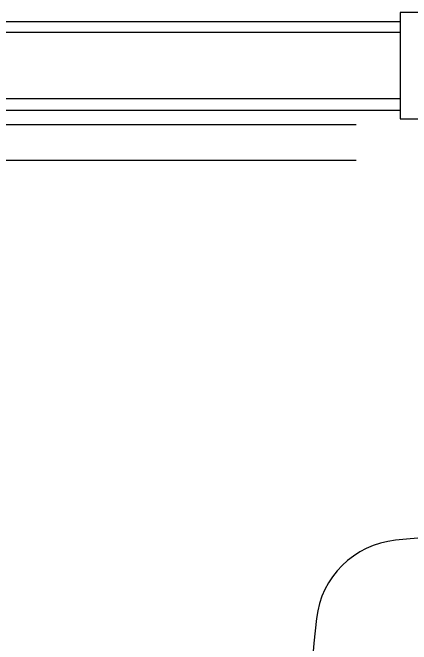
# Model space of a CAD drawing. Header units: millimetres. Extents: x 0 to 181737, y 0 to 59400.
# Drawn here: x 115400 to 115851, y 31052 to 31765 of the extents above; entities that cross this region are included whole.
import ezdxf

# ---------------------------------------------------------------- set-up
doc = ezdxf.new("R2010")
doc.units = ezdxf.units.MM
doc.header["$LTSCALE"] = 0.2
doc.linetypes.add('HIDDEN', pattern=[9.525, 6.35, -3.175])
doc.layers.add('A_什器', color=9, linetype='HIDDEN')
doc.layers.add('A_建築', color=8, linetype='Continuous')

msp = doc.modelspace()

# ---------------------------------------------------------------- linework, layer by layer
at = {"layer": 'A_什器', "linetype": 'Continuous'}
msp.add_lwpolyline([(116347.32, 31179.49), (116036.39, 31179.49, 0.025468), (115833.03, 31169.13, 0.352907), (115743.83, 31080.81, 0.027977), (115731.32, 30857.49, 0.027981), (115743.83, 30634.17, 0.352911), (115833.03, 30545.86, 0.025463), (116036.39, 30535.49), (116347.32, 30535.49)], format="xyb", dxfattribs=at)
at = {"layer": 'A_建築'}
for p, q in [((114664.8, 31755), (115838.52, 31755)), ((114764.8, 31655), (115838.52, 31655))]:
    msp.add_line(p, q, dxfattribs=at)
at = {"layer": 'A_建築', "linetype": 'Continuous'}
for p, q in [((114863.52, 31638.5), (115788.52, 31638.5)), ((114863.52, 31598.5), (115788.52, 31598.5))]:
    msp.add_line(p, q, dxfattribs=at)
at = {"layer": 'A_建築'}
msp.add_lwpolyline([(115838.52, 31765), (115838.52, 31645), (115863.52, 31645), (115863.52, 31765)], close=True, dxfattribs=at)
at = {"layer": 'A_建築', "linetype": 'Continuous'}
for points in [[(115838.52, 31742.5), (114677.3, 31742.5), (114677.3, 29000)], [(115838.52, 31667.5), (114752.3, 31667.5), (114752.3, 29000)]]:
    msp.add_lwpolyline(points, dxfattribs=at)

doc.saveas('drawing.dxf')
